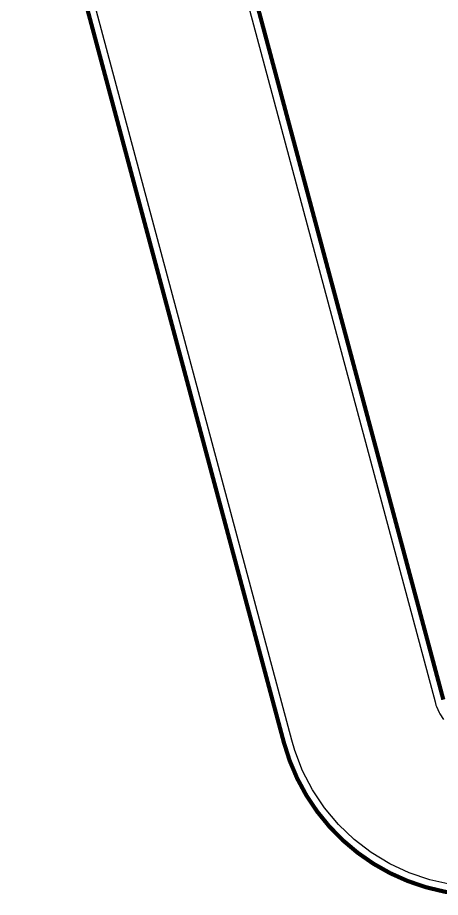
# Model space of a CAD drawing. Header units: millimetres. Extents: x -1.58 to 1.58, y -1.38 to 3.35.
# Drawn here: x -0.711 to -0.308, y -1.38 to -0.541 of the extents above; entities that cross this region are included whole.
import ezdxf

# ---------------------------------------------------------------- set-up
doc = ezdxf.new("R2010")
doc.units = ezdxf.units.MM
doc.header["$MEASUREMENT"] = 0
for name, color, linetype in [('BottomLayer', 5, 'Continuous'), ('Mechanical1', 6, 'Continuous'), ('MultiLayer', 9, 'Continuous'), ('TopLayer', 1, 'Continuous')]:
    doc.layers.add(name, color=color, linetype=linetype)

msp = doc.modelspace()

# ---------------------------------------------------------------- linework, layer by layer
at = {"layer": 'BottomLayer'}
for p, q in [((-0.44952, -1.22997), (-0.70146, -0.28973)), ((-0.55294, -0.29808), (-0.31304, -1.1934)), ((-0.31304, -1.1934), (-0.3122, -1.19652)), ((-0.3122, -1.19652), (-0.31191, -1.19712)), ((-0.31191, -1.19712), (-0.31175, -1.19778)), ((-0.31175, -1.19778), (-0.30909, -1.20366)), ((-0.30909, -1.20366), (-0.3087, -1.2042)), ((-0.3087, -1.2042), (-0.30844, -1.20482)), ((-0.30844, -1.20482), (-0.30486, -1.21019)), ((-0.44685, -1.23993), (-0.44952, -1.22997)), ((-0.44952, -1.22997), (-0.44952, -1.22997)), ((-0.43938, -1.25915), (-0.44685, -1.23993)), ((-0.42986, -1.27744), (-0.43938, -1.25915)), ((-0.4184, -1.29458), (-0.42986, -1.27744)), ((-0.40515, -1.31037), (-0.4184, -1.29458)), ((-0.39026, -1.32463), (-0.40515, -1.31037)), ((-0.3739, -1.33718), (-0.39026, -1.32463)), ((-0.35627, -1.34788), (-0.3739, -1.33718)), ((-0.33759, -1.35659), (-0.35627, -1.34788)), ((-0.31806, -1.36322), (-0.33759, -1.35659)), ((-0.29794, -1.36768), (-0.31806, -1.36322))]:
    msp.add_line(p, q, dxfattribs=at)
at = {"layer": 'Mechanical1', "const_width": 0.00394}
for points in [[(-0.70921, -0.2918), (-0.45727, -1.23205)], [(-0.54506, -0.29597), (-0.30516, -1.19129)]]:
    msp.add_lwpolyline(points, dxfattribs=at)
at = {"layer": 'Mechanical1', "const_width": 0.00197}
msp.add_lwpolyline([(-0.45826, -1.23205, 1), (-0.45629, -1.23205, 1)], format="xyb", close=True, dxfattribs=at)
msp.add_lwpolyline([(-0.45826, -1.23205, 1), (-0.45629, -1.23205, 1)], format="xyb", close=True, dxfattribs=at)
at = {"layer": 'Mechanical1', "const_width": 0.00394}
msp.add_lwpolyline([(-0.26713, -1.37795, -0.339454), (-0.45727, -1.23205)], format="xyb", dxfattribs=at)
at = {"layer": 'MultiLayer'}
msp.add_line((-0.30516, -1.19129), (-0.54506, -0.29597), dxfattribs=at)
at = {"layer": 'TopLayer'}
for p, q in [((-0.44952, -1.22997), (-0.70146, -0.28973)), ((-0.55294, -0.29808), (-0.31304, -1.1934)), ((-0.31304, -1.1934), (-0.3122, -1.19652)), ((-0.3122, -1.19652), (-0.31191, -1.19712)), ((-0.31191, -1.19712), (-0.31175, -1.19778)), ((-0.31175, -1.19778), (-0.30909, -1.20366)), ((-0.30909, -1.20366), (-0.3087, -1.2042)), ((-0.3087, -1.2042), (-0.30844, -1.20482)), ((-0.30844, -1.20482), (-0.30486, -1.21019)), ((-0.44685, -1.23993), (-0.44952, -1.22997)), ((-0.44952, -1.22997), (-0.44952, -1.22997)), ((-0.43938, -1.25915), (-0.44685, -1.23993)), ((-0.42986, -1.27744), (-0.43938, -1.25915)), ((-0.4184, -1.29458), (-0.42986, -1.27744)), ((-0.40515, -1.31037), (-0.4184, -1.29458)), ((-0.39026, -1.32463), (-0.40515, -1.31037)), ((-0.3739, -1.33718), (-0.39026, -1.32463)), ((-0.35627, -1.34788), (-0.3739, -1.33718)), ((-0.33759, -1.35659), (-0.35627, -1.34788)), ((-0.31806, -1.36322), (-0.33759, -1.35659)), ((-0.29794, -1.36768), (-0.31806, -1.36322))]:
    msp.add_line(p, q, dxfattribs=at)

doc.saveas('drawing.dxf')
